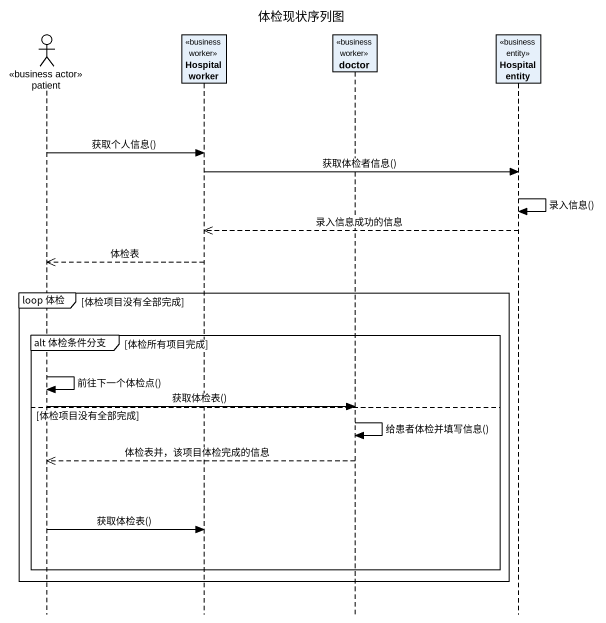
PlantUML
@startuml
title 体检现状序列图
hide footbox
actor patient <<business actor>>
participant "Hospital worker" as Hospital_worker <<business worker>>
participant doctor <<business worker>>
participant "Hospital entity" as Hospital_entity <<business entity>>

patient -> Hospital_worker : 获取个人信息()
Hospital_worker -> Hospital_entity : 获取体检者信息()
Hospital_entity -> Hospital_entity : 录入信息()
Hospital_entity -->> Hospital_worker : 录入信息成功的信息
Hospital_worker -->> patient : 体检表
group loop 体检 [体检项目没有全部完成]
  group alt 体检条件分支 [体检所有项目完成]
    patient -> patient : 前往下一个体检点()
    patient -> doctor : 获取体检表()
  else 体检项目没有全部完成
    doctor -> doctor : 给患者体检并填写信息()
    doctor -->> patient : 体检表并，该项目体检完成的信息
    patient -> Hospital_worker : 获取体检表()
  end
end
@enduml
